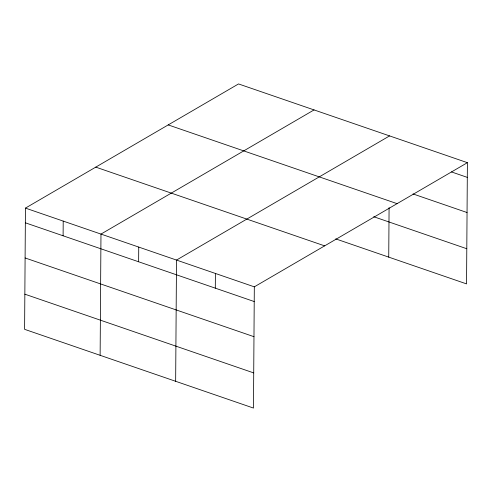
<?xml version="1.0" encoding="UTF-8"?>
<svg xmlns="http://www.w3.org/2000/svg" width="492" height="492" viewBox="0 0 492 492"><rect width="100%" height="100%" fill="white"/><g stroke="black" fill="none" stroke-linecap="round" stroke-linejoin="round"><path stroke-width="0.74" d="M467.4 162.674L238.528 83.935L25.449 208.104L24.6 329.326L253.472 408.065L254.321 286.842L467.4 162.674L466.551 283.896L335.722 238.884M63.105 235.797L63.21 221.099M100.128 355.31L100.977 234.087L314.056 109.919M138.633 261.781L138.738 247.076M175.656 381.294L176.505 260.071L389.584 135.903M215.305 288.158L215.41 273.454M388.735 257.125L389.08 207.636M451.447 171.917L467.295 177.372M413.016 193.934L467.049 212.526M168.209 124.913L397.081 203.651M373.729 216.726L466.797 248.743M95.762 167.126L324.634 245.865M25.449 208.104L254.321 286.842M25.344 222.802L254.216 301.541M25.098 257.956L253.97 336.694M24.846 294.173L253.718 372.911"/></g></svg>
